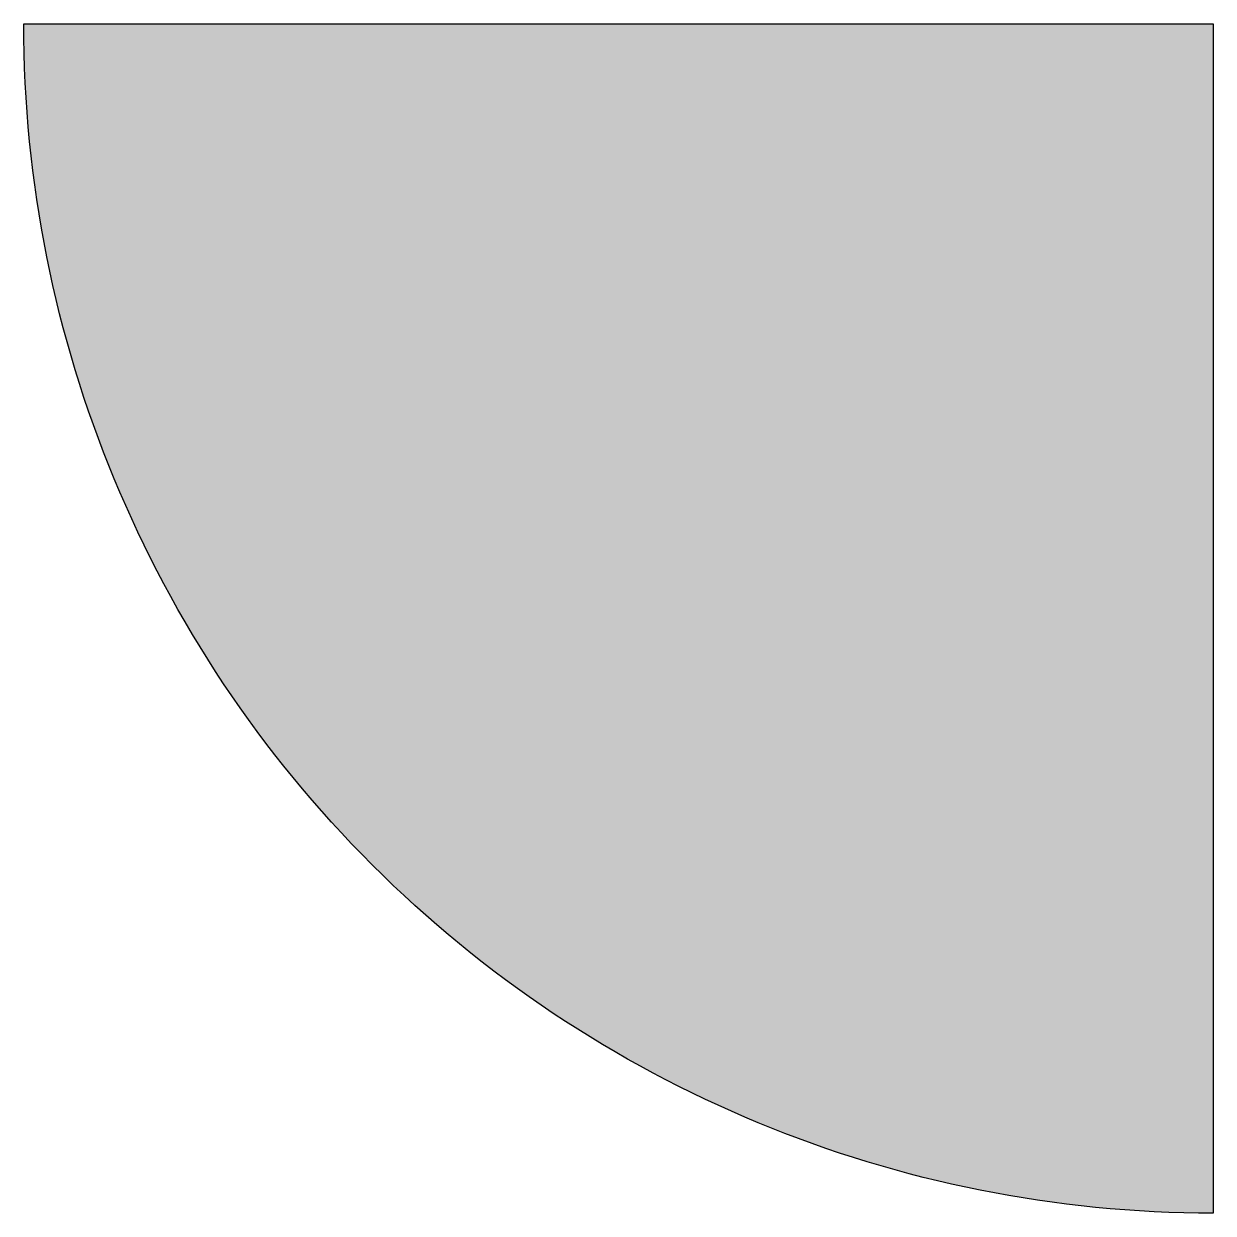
# Model space of a CAD drawing. Header units: metres. Extents: x 0 to 0.5, y -0.5 to 0.
import ezdxf

# ---------------------------------------------------------------- set-up
doc = ezdxf.new("R2010")
doc.units = ezdxf.units.M
doc.header["$LTSCALE"] = 0.2

msp = doc.modelspace()

# ---------------------------------------------------------------- hatches: boundary and pattern name
msp.add_hatch(color=256).paths.add_polyline_path([(0.5, -0.5), (0.5, 0), (0, 0, 0.414214)])

# ---------------------------------------------------------------- linework, layer by layer
at = {"flags": 128}
msp.add_lwpolyline([(0, 0), (0.5, 0), (0.5, -0.5, -0.414214)], format="xyb", close=True, dxfattribs=at)

doc.saveas('drawing.dxf')
